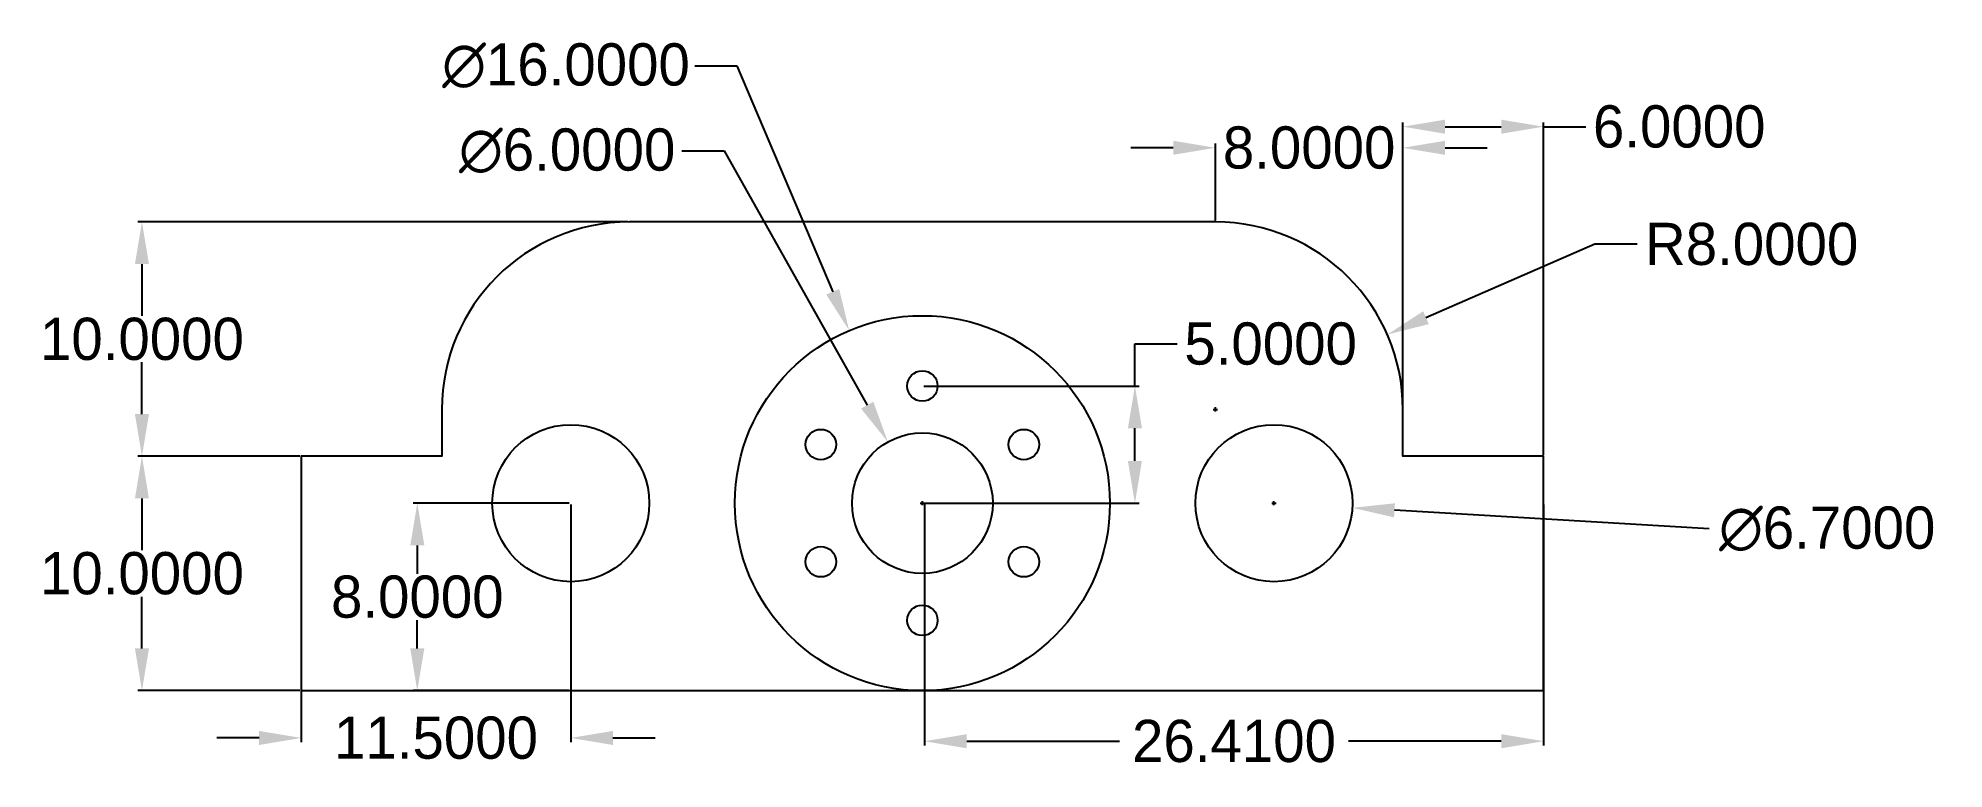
# Model space of a CAD drawing. Header units: millimetres. Extents: x -37.7 to 43.6, y -3.3 to 27.8.
import ezdxf

# ---------------------------------------------------------------- set-up
doc = ezdxf.new("R2010")
doc.units = ezdxf.units.MM
doc.dimstyles.get("Standard").update_dxf_attribs({"dimtxt": 0.18, "dimasz": 0.18, "dimexe": 0.18, "dimexo": 0.0625, "dimgap": 0.09, "dimtad": 0, "dimtih": 1, "dimtoh": 1, "dimdec": 4, "dimzin": 0, "dimdsep": 46, "dimtxsty": 'Standard', "dimcen": 0.09, "dimadec": 0, "dimazin": 0, "dimtfac": 1, "dimtdec": 4, "dimtofl": 0, "dimtmove": 0, "dimatfit": 3, "dimfxl": 1, "dimtolj": 1, "dimtzin": 0, "dimarcsym": 0})

# ---------------------------------------------------------------- blocks, each defined once
blk = doc.blocks.new('*D1')
at = {"color": 0, "lineweight": -2, "transparency": 16777216}
for p, q in [((-26.563, 10), (-33.476, 10)), ((-33.296, 8.2), (-33.296, 5.99)), ((-33.296, 1.8), (-33.296, 4.01)), ((-26.563, 0), (-33.476, 0))]:
    blk.add_line(p, q, dxfattribs=at)
at = {"color": 0, "transparency": 16777216}
for points in [[(-33.596, 8.2), (-32.996, 8.2), (-33.296, 10)], [(-33.596, 1.8), (-32.996, 1.8), (-33.296, 0)]]:
    blk.add_solid(points, dxfattribs=at)
at = {"layer": 'Defpoints', "color": 0, "transparency": 16777216}
for p in [(-26.5, 10), (-33.296, 0), (-26.5, 0)]:
    blk.add_point(p, dxfattribs=at)
at = {"color": 0, "transparency": 16777216, "insert": (-33.296, 5), "char_height": 1.8, "attachment_point": 5}
blk.add_mtext('\\A1;10.0000', dxfattribs=at)
blk = doc.blocks.new('*D2')
at = {"color": 0, "lineweight": -2, "transparency": 16777216}
for p, q in [((-12.563, 20), (-33.476, 20)), ((-33.296, 18.2), (-33.296, 15.99)), ((-33.296, 11.8), (-33.296, 14.01)), ((-26.563, 10), (-33.476, 10))]:
    blk.add_line(p, q, dxfattribs=at)
at = {"color": 0, "transparency": 16777216}
for points in [[(-33.596, 18.2), (-32.996, 18.2), (-33.296, 20)], [(-33.596, 11.8), (-32.996, 11.8), (-33.296, 10)]]:
    blk.add_solid(points, dxfattribs=at)
at = {"layer": 'Defpoints', "color": 0, "transparency": 16777216}
for p in [(-33.296, 20), (-12.5, 20), (-26.5, 10)]:
    blk.add_point(p, dxfattribs=at)
at = {"color": 0, "transparency": 16777216, "insert": (-33.296, 15), "char_height": 1.8, "attachment_point": 5}
blk.add_mtext('\\A1;10.0000', dxfattribs=at)
blk = doc.blocks.new('*D5')
at = {"color": 0, "lineweight": -2, "transparency": 16777216}
for p, q in [((-15.063, 8), (-21.729, 8)), ((-21.549, 6.2), (-21.549, 4.99)), ((-21.549, 1.8), (-21.549, 3.01)), ((-15.063, 0), (-21.729, 0))]:
    blk.add_line(p, q, dxfattribs=at)
at = {"color": 0, "transparency": 16777216}
for points in [[(-21.849, 6.2), (-21.249, 6.2), (-21.549, 8)], [(-21.849, 1.8), (-21.249, 1.8), (-21.549, 0)]]:
    blk.add_solid(points, dxfattribs=at)
at = {"layer": 'Defpoints', "color": 0, "transparency": 16777216}
for p in [(-15, 8), (-21.549, 0), (-15, 0)]:
    blk.add_point(p, dxfattribs=at)
at = {"color": 0, "transparency": 16777216, "insert": (-21.549, 4), "char_height": 1.8, "attachment_point": 5}
blk.add_mtext('\\A1;8.0000', dxfattribs=at)
blk = doc.blocks.new('*D8')
at = {"color": 0, "lineweight": -2, "transparency": 16777216}
for p, q in [((-26.5, 7.937), (-26.5, -2.198)), ((-15, 7.937), (-15, -2.198)), ((-28.3, -2.018), (-30.1, -2.018)), ((-13.2, -2.018), (-11.4, -2.018))]:
    blk.add_line(p, q, dxfattribs=at)
at = {"color": 0, "transparency": 16777216}
for points in [[(-28.3, -1.718), (-28.3, -2.318), (-26.5, -2.018)], [(-13.2, -1.718), (-13.2, -2.318), (-15, -2.018)]]:
    blk.add_solid(points, dxfattribs=at)
at = {"layer": 'Defpoints', "color": 0, "transparency": 16777216}
for p in [(-26.5, 8), (-15, 8), (-26.5, -2.018)]:
    blk.add_point(p, dxfattribs=at)
at = {"color": 0, "transparency": 16777216, "insert": (-20.75, -2.018), "char_height": 1.8, "attachment_point": 5}
blk.add_mtext('\\A1;11.5000', dxfattribs=at)
blk = doc.blocks.new('*D9')
at = {"color": 0, "lineweight": -2, "transparency": 16777216}
for p, q in [((-10.263, 23.032), (-8.463, 23.032)), ((-8.463, 23.032), (-2.355, 12.183)), ((-0.09, 8), (0.09, 8)), ((0, 7.91), (0, 8.09))]:
    blk.add_line(p, q, dxfattribs=at)
at = {"color": 0, "transparency": 16777216}
blk.add_solid([(-2.093, 12.33), (-2.616, 12.035), (-1.472, 10.614)], dxfattribs=at)
at = {"layer": 'Defpoints', "color": 0, "transparency": 16777216}
for p in [(-1.472, 10.614), (1.472, 5.386)]:
    blk.add_point(p, dxfattribs=at)
at = {"color": 0, "transparency": 16777216, "insert": (-15.153, 23.032), "char_height": 1.8, "attachment_point": 5}
blk.add_mtext('\\A1;∅6.0000', dxfattribs=at)
blk = doc.blocks.new('*D10')
at = {"color": 0, "lineweight": -2, "transparency": 16777216}
for p, q in [((-9.714, 26.664), (-7.914, 26.664)), ((-7.914, 26.664), (-3.826, 17.022)), ((-0.09, 8), (0.09, 8)), ((0, 7.91), (0, 8.09))]:
    blk.add_line(p, q, dxfattribs=at)
at = {"color": 0, "transparency": 16777216}
blk.add_solid([(-3.55, 17.139), (-4.102, 16.905), (-3.123, 15.365)], dxfattribs=at)
at = {"layer": 'Defpoints', "color": 0, "transparency": 16777216}
for p in [(-3.123, 15.365), (3.123, 0.635)]:
    blk.add_point(p, dxfattribs=at)
at = {"color": 0, "transparency": 16777216, "insert": (-15.204, 26.664), "char_height": 1.8, "attachment_point": 5}
blk.add_mtext('\\A1;∅16.0000', dxfattribs=at)
blk = doc.blocks.new('*D11')
at = {"color": 0, "lineweight": -2, "transparency": 16777216}
for p, q in [((14.91, 8), (15.09, 8)), ((15, 7.91), (15, 8.09)), ((33.564, 6.899), (20.141, 7.695))]:
    blk.add_line(p, q, dxfattribs=at)
at = {"color": 0, "transparency": 16777216}
blk.add_solid([(20.159, 7.995), (20.123, 7.396), (18.344, 7.802)], dxfattribs=at)
at = {"layer": 'Defpoints', "color": 0, "transparency": 16777216}
for p in [(11.656, 8.198), (18.344, 7.802)]:
    blk.add_point(p, dxfattribs=at)
at = {"color": 0, "transparency": 16777216, "insert": (38.604, 6.899), "char_height": 1.8, "attachment_point": 5}
blk.add_mtext('\\A1;∅6.7000', dxfattribs=at)
blk = doc.blocks.new('*D12')
at = {"color": 0, "lineweight": -2, "transparency": 16777216}
for p, q in [((0.09, 7.938), (0.09, -2.338)), ((26.5, 7.938), (26.5, -2.338)), ((1.89, -2.158), (8.405, -2.158)), ((24.7, -2.158), (18.185, -2.158))]:
    blk.add_line(p, q, dxfattribs=at)
at = {"color": 0, "transparency": 16777216}
for points in [[(1.89, -1.858), (1.89, -2.458), (0.09, -2.158)], [(24.7, -1.858), (24.7, -2.458), (26.5, -2.158)]]:
    blk.add_solid(points, dxfattribs=at)
at = {"layer": 'Defpoints', "color": 0, "transparency": 16777216}
for p in [(0.09, 8), (26.5, 8), (26.5, -2.158)]:
    blk.add_point(p, dxfattribs=at)
at = {"color": 0, "transparency": 16777216, "insert": (13.295, -2.158), "char_height": 1.8, "attachment_point": 5}
blk.add_mtext('\\A1;26.4100', dxfattribs=at)
blk = doc.blocks.new('*D13')
at = {"color": 0, "lineweight": -2, "transparency": 16777216}
for p, q in [((20.5, 10.062), (20.5, 24.245)), ((22.3, 24.065), (24.7, 24.065)), ((26.5, 10.062), (26.5, 24.245)), ((26.5, 24.065), (28.3, 24.065))]:
    blk.add_line(p, q, dxfattribs=at)
at = {"color": 0, "transparency": 16777216}
for points in [[(22.3, 24.365), (22.3, 23.765), (20.5, 24.065)], [(24.7, 24.365), (24.7, 23.765), (26.5, 24.065)]]:
    blk.add_solid(points, dxfattribs=at)
at = {"layer": 'Defpoints', "color": 0, "transparency": 16777216}
for p in [(26.5, 24.065), (20.5, 10), (26.5, 10)]:
    blk.add_point(p, dxfattribs=at)
at = {"color": 0, "transparency": 16777216, "insert": (32.29, 24.065), "char_height": 1.8, "attachment_point": 5}
blk.add_mtext('\\A1;6.0000', dxfattribs=at)
blk = doc.blocks.new('*D14')
at = {"color": 0, "lineweight": -2, "transparency": 16777216}
for p, q in [((10.7, 23.165), (8.9, 23.165)), ((12.5, 20.062), (12.5, 23.345)), ((20.5, 10.062), (20.5, 23.345)), ((22.3, 23.165), (24.1, 23.165))]:
    blk.add_line(p, q, dxfattribs=at)
at = {"color": 0, "transparency": 16777216}
for points in [[(10.7, 23.465), (10.7, 22.865), (12.5, 23.165)], [(22.3, 23.465), (22.3, 22.865), (20.5, 23.165)]]:
    blk.add_solid(points, dxfattribs=at)
at = {"layer": 'Defpoints', "color": 0, "transparency": 16777216}
for p in [(20.5, 23.165), (12.5, 20), (20.5, 10)]:
    blk.add_point(p, dxfattribs=at)
at = {"color": 0, "transparency": 16777216, "insert": (16.5, 23.165), "char_height": 1.8, "attachment_point": 5}
blk.add_mtext('\\A1;8.0000', dxfattribs=at)
blk = doc.blocks.new('*D15')
at = {"color": 0, "lineweight": -2, "transparency": 16777216}
for p, q in [((9.068, 13), (9.068, 14.8)), ((9.068, 14.8), (10.868, 14.8)), ((0.062, 13), (9.248, 13)), ((9.068, 9.8), (9.068, 11.2)), ((0.062, 8), (9.248, 8))]:
    blk.add_line(p, q, dxfattribs=at)
at = {"color": 0, "transparency": 16777216}
for points in [[(8.768, 11.2), (9.368, 11.2), (9.068, 13)], [(8.768, 9.8), (9.368, 9.8), (9.068, 8)]]:
    blk.add_solid(points, dxfattribs=at)
at = {"layer": 'Defpoints', "color": 0, "transparency": 16777216}
for p in [(0, 13), (0, 8), (9.068, 8)]:
    blk.add_point(p, dxfattribs=at)
at = {"color": 0, "transparency": 16777216, "insert": (14.858, 14.8), "char_height": 1.8, "attachment_point": 5}
blk.add_mtext('\\A1;5.0000', dxfattribs=at)
blk = doc.blocks.new('*D16')
at = {"color": 0, "lineweight": -2, "transparency": 16777216}
for p, q in [((28.689, 19.052), (21.485, 15.914)), ((30.489, 19.052), (28.689, 19.052)), ((12.41, 12), (12.59, 12)), ((12.5, 11.91), (12.5, 12.09))]:
    blk.add_line(p, q, dxfattribs=at)
at = {"color": 0, "transparency": 16777216}
blk.add_solid([(21.365, 16.189), (21.604, 15.639), (19.834, 15.195)], dxfattribs=at)
at = {"layer": 'Defpoints', "color": 0, "transparency": 16777216}
for p in [(19.834, 15.195), (12.5, 12)]:
    blk.add_point(p, dxfattribs=at)
at = {"color": 0, "transparency": 16777216, "insert": (35.379, 19.052), "char_height": 1.8, "attachment_point": 5}
blk.add_mtext('\\A1;R8.0000', dxfattribs=at)

msp = doc.modelspace()

# ---------------------------------------------------------------- linework, layer by layer
for points in [[(-26.5, 0), (0, 0), (26.5, 0), (26.5, 10), (20.5, 10), (20.5, 12, 0.41421356), (12.5, 20), (-12.5, 20, 0.41421356), (-20.5, 12), (-20.5, 10), (-26.5, 10)], [(26.5, 0), (26.5, 10), (20.5, 10), (20.5, 12, 0.41421356), (12.5, 20), (-12.5, 20, 0.41421356), (-20.5, 12), (-20.5, 10), (-26.5, 10), (-26.5, 0), (0, 0)]]:
    msp.add_lwpolyline(points, format="xyb", close=True)
for centre, radius in [((0, 8), 8), ((0, 8), 8), ((0, 13), 0.65), ((-15, 8), 3.35), ((-4.33013, 10.5), 0.65), ((0, 8), 3), ((4.33013, 10.5), 0.65), ((15, 8), 3.35), ((-4.33013, 5.5), 0.65), ((4.33013, 5.5), 0.65), ((0, 3), 0.65)]:
    msp.add_circle(centre, radius)

# ---------------------------------------------------------------- dimensions: what is measured, and where the dimension line sits
for p1, p2, picture, middle in [((3.12319, 0.63483), (-3.12319, 15.36517), '*D10', (-15.2045, 26.66411)), ((1.47181, 5.38585), (-1.47181, 10.61415), '*D9', (-15.15318, 23.03191)), ((11.65588, 8.19836), (18.34412, 7.80164), '*D11', (33.56435, 6.89885))]:
    dim = msp.add_diameter_dim_2p(p1=p1, p2=p2, dimstyle='Standard', override={"dimtxt": 1.8, "dimasz": 1.8})
    dim.commit()
    dim.dimension.update_dxf_attribs({"geometry": picture, "text_midpoint": middle, "dimtype": 163})
for base, p1, p2, picture, middle in [((26.5, 24.0647), (20.5, 10), (26.5, 10), '*D13', (32.29, 24.0647)), ((20.5, 23.1647), (12.5, 20), (20.5, 10), '*D14', (16.5, 23.1647)), ((-26.5, -2.01775), (-15, 8), (-26.5, 8), '*D8', (-20.75, -2.01775)), ((26.5, -2.15752), (0.09, 8), (26.5, 8), '*D12', (13.295, -2.15752))]:
    dim = msp.add_linear_dim(base=base, p1=p1, p2=p2, dimstyle='Standard', override={"dimtxt": 1.8, "dimasz": 1.8})
    dim.commit()
    dim.dimension.update_dxf_attribs({"geometry": picture, "text_midpoint": middle})
for base, p1, p2, angle, picture, middle in [((-33.29584, 20), (-26.5, 10), (-12.5, 20), 270, '*D2', (-33.29584, 15)), ((-33.29584, 0), (-26.5, 10), (-26.5, 0), 90, '*D1', (-33.29584, 5)), ((-21.5488, 0), (-15, 8), (-15, 0), 90, '*D5', (-21.5488, 4))]:
    dim = msp.add_linear_dim(base=base, p1=p1, p2=p2, angle=angle, dimstyle='Standard', override={"dimtxt": 1.8, "dimasz": 1.8})
    dim.commit()
    dim.dimension.update_dxf_attribs({"geometry": picture, "text_midpoint": middle})
dim = msp.add_radius_dim(center=(12.5, 12), mpoint=(19.83432, 15.19495), dimstyle='Standard', override={"dimtxt": 1.8, "dimasz": 1.8})
dim.commit()
dim.dimension.update_dxf_attribs({"geometry": '*D16', "text_midpoint": (35.37941, 19.05237), "dimtype": 164})
dim = msp.add_linear_dim(base=(9.06784, 8), p1=(0, 13), p2=(0, 8), angle=90, dimstyle='Standard', override={"dimtxt": 1.8, "dimasz": 1.8})
dim.commit()
dim.dimension.update_dxf_attribs({"geometry": '*D15', "text_midpoint": (14.85784, 14.8), "dimtype": 160})

doc.saveas('drawing.dxf')
